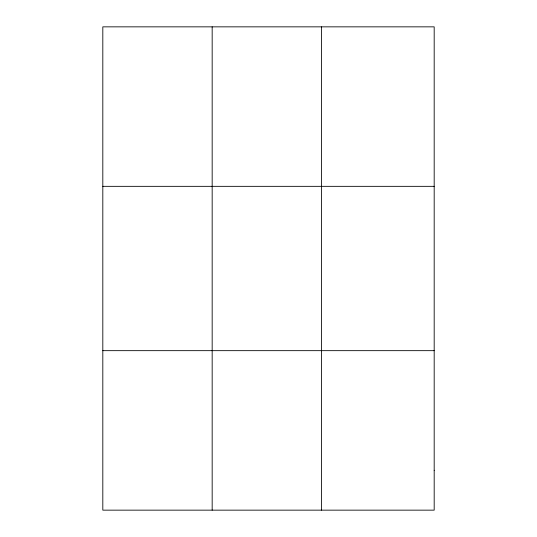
<?xml version="1.0" encoding="UTF-8"?>
<svg xmlns="http://www.w3.org/2000/svg" width="537" height="537" viewBox="0 0 537 537"><rect width="100%" height="100%" fill="white"/><g stroke="black" fill="none" stroke-linecap="round" stroke-linejoin="round"><path stroke-width="0.81" d="M212.169 26.85L212.169 510.15M321.522 26.85L321.522 510.15M102.815 186.339L434.185 186.339M102.815 350.661L434.185 350.661M434.185 470.278L434.185 510.15L102.815 510.15L102.815 26.85L434.185 26.85L434.185 470.278"/></g></svg>
